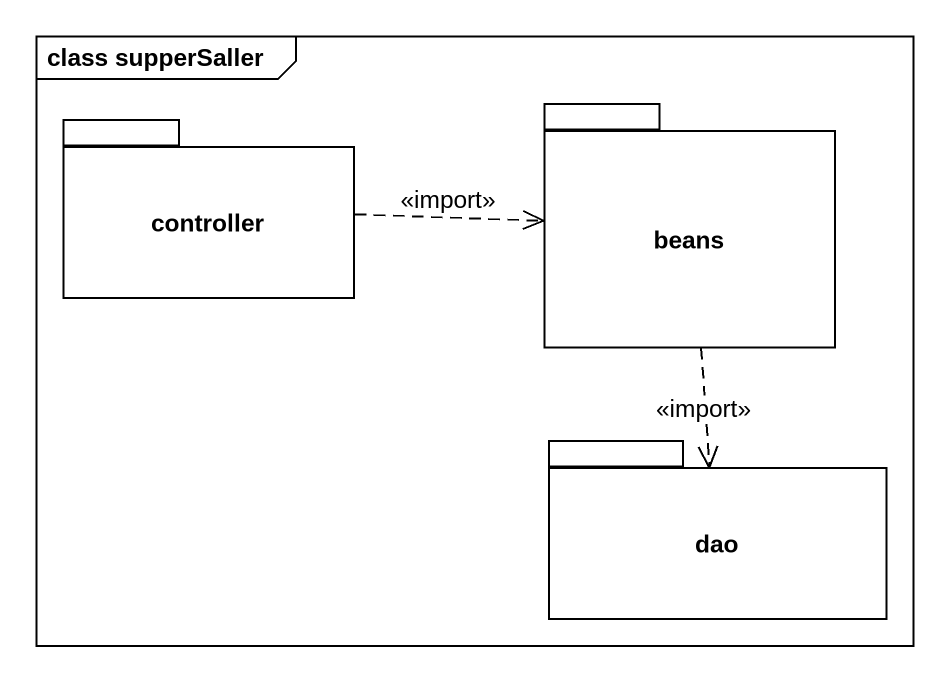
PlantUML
@startuml
mainframe class supperSaller
package controller {
}
package beans {
}
package dao {
}
controller .right.> beans : <<import>>
beans ..> dao : <<import>>
@enduml
